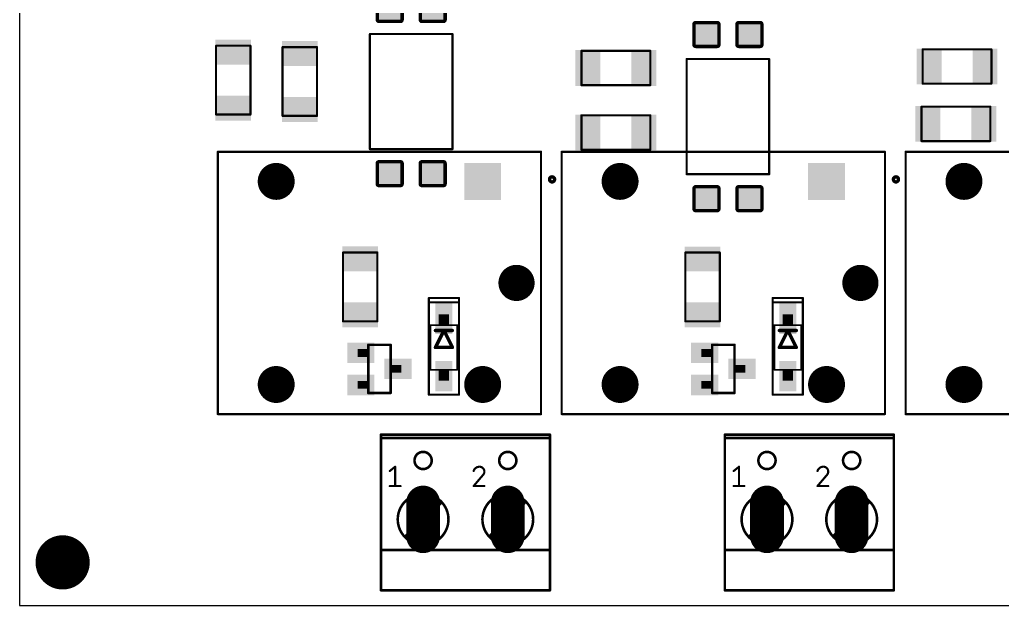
# Model space of a CAD drawing. Extents: x 0 to 100, y 0 to 76.
# Drawn here: x 0 to 58.1, y 0 to 34.6 of the extents above; entities that cross this region are included whole.
import ezdxf

# ---------------------------------------------------------------- set-up
doc = ezdxf.new("R2010")
doc.units = 0
for name, color, linetype in [('20', 31, 'CONTINUOUS'), ('21', 253, 'CONTINUOUS'), ('22', 253, 'CONTINUOUS'), ('29', 253, 'CONTINUOUS'), ('51', 253, 'CONTINUOUS')]:
    doc.layers.add(name, color=color, linetype=linetype)

# ---------------------------------------------------------------- blocks, each defined once
blk = doc.blocks.new('RECT')
blk.add_solid([(-0.5, -0.5), (0.5, -0.5), (-0.5, 0.5), (0.5, 0.5)])
blk = doc.blocks.new('SQUAREP')
blk.add_solid([(-0.5, -0.5), (0.5, -0.5), (-0.5, 0.5), (0.5, 0.5)])
blk = doc.blocks.new('ROUNDP')
at = {"const_width": 0.5}
blk.add_lwpolyline([(0, -0.25, 1), (0, 0.25, 1), (0, -0.25)], format="xyb", dxfattribs=at)
blk = doc.blocks.new('RECT258112X267712R25')
at = {"const_width": 0.2016}
blk.add_lwpolyline([(0.7058, -0.635), (0.7058, 0.635, 0.4142), (0.605, 0.7358), (-0.605, 0.7358, 0.4142), (-0.7058, 0.635), (-0.7058, -0.635, 0.4142), (-0.605, -0.7358), (0.605, -0.7358, 0.4142)], format="xyb", close=True, dxfattribs=at)
blk.add_solid([(-0.6304, -0.6603), (0.6304, -0.6603), (-0.6304, 0.6603), (0.6304, 0.6603)])
blk = doc.blocks.new('LONGP100')
at = {"const_width": 1}
blk.add_lwpolyline([(-0.5, 0), (0.5, 0)], dxfattribs=at)
at = {"const_width": 0.5}
for points in [[(-0.5, 0.25, 1), (-0.5, -0.25)], [(0.5, -0.25, 1), (0.5, 0.25)]]:
    blk.add_lwpolyline(points, format="xyb", dxfattribs=at)

msp = doc.modelspace()

# ---------------------------------------------------------------- linework, layer by layer
at = {"layer": '20'}
for p, q in [((-0.0007, 70), (-0.0007, 0)), ((-0.0007, 0), (99.9994, 0))]:
    msp.add_line(p, q, dxfattribs=at)
msp.add_circle((2.5387, 2.5385), 1.5, dxfattribs=at)
at = {"layer": '21'}
for points, const_width in [([(20.6954, 26.9561), (20.6954, 33.7561)], 0.127), ([(25.5754, 33.7561), (25.5754, 26.9561)], 0.127), ([(11.6054, 29), (11.6054, 33.064)], 0.127), ([(11.6054, 33.064), (13.6374, 33.064)], 0.127), ([(13.6374, 33.064), (13.6374, 29)], 0.127), ([(15.5348, 28.9204), (15.5348, 32.9844)], 0.127), ([(15.5348, 32.9844), (17.5668, 32.9844)], 0.127), ([(17.5668, 32.9844), (17.5668, 28.9204)], 0.127), ([(33.1974, 32.766), (37.2614, 32.766)], 0.127), ([(33.1974, 30.734), (33.1974, 32.766)], 0.127), ([(37.2614, 32.766), (37.2614, 30.734)], 0.127), ([(53.3582, 32.8547), (57.4222, 32.8547)], 0.127), ([(53.3582, 30.8227), (53.3582, 32.8547)], 0.127), ([(57.4222, 32.8547), (57.4222, 30.8227)], 0.127), ([(39.4122, 25.478), (39.4122, 32.278)], 0.127), ([(44.2922, 32.278), (44.2922, 25.478)], 0.127), ([(37.2614, 30.734), (33.1974, 30.734)], 0.127), ([(57.4222, 30.8227), (53.3582, 30.8227)], 0.127), ([(13.6374, 29), (11.6054, 29)], 0.127), ([(53.29, 29.462), (57.354, 29.462)], 0.127), ([(53.29, 27.43), (53.29, 29.462)], 0.127), ([(57.354, 29.462), (57.354, 27.43)], 0.127), ([(17.5668, 28.9204), (15.5348, 28.9204)], 0.127), ([(33.1974, 28.956), (37.2614, 28.956)], 0.127), ([(33.1974, 26.924), (33.1974, 28.956)], 0.127), ([(37.2614, 28.956), (37.2614, 26.924)], 0.127), ([(57.354, 27.43), (53.29, 27.43)], 0.127), ([(37.2614, 26.924), (33.1974, 26.924)], 0.127), ([(19.1069, 16.7839), (19.1069, 20.8479)], 0.127), ([(19.1069, 20.8479), (21.1389, 20.8479)], 0.127), ([(21.1389, 20.8479), (21.1389, 16.7839)], 0.127), ([(39.34, 16.7827), (39.34, 20.8467)], 0.127), ([(39.34, 20.8467), (41.372, 20.8467)], 0.127), ([(41.372, 20.8467), (41.372, 16.7827)], 0.127), ([(25.9584, 18.161), (24.1804, 18.161)], 0.127), ([(24.1804, 18.161), (24.1804, 12.446)], 0.127), ([(25.9584, 12.446), (25.9584, 18.161)], 0.127), ([(46.2784, 18.161), (44.5004, 18.161)], 0.127), ([(44.5004, 18.161), (44.5004, 12.446)], 0.127), ([(46.2784, 12.446), (46.2784, 18.161)], 0.127), ([(25.9584, 17.907), (24.1804, 17.907)], 0.127), ([(46.2784, 17.907), (44.5004, 17.907)], 0.127), ([(21.1389, 16.7839), (19.1069, 16.7839)], 0.127), ([(41.372, 16.7827), (39.34, 16.7827)], 0.127), ([(24.1804, 12.446), (25.9584, 12.446)], 0.127), ([(44.5004, 12.446), (46.2784, 12.446)], 0.127), ([(31.3324, 10.084), (21.3504, 10.084)], 0.1524), ([(21.3504, 9.881), (21.3504, 10.084)], 0.1524), ([(21.3504, 3.277), (21.3504, 9.881)], 0.1524), ([(21.3504, 9.881), (31.3324, 9.881)], 0.1524), ([(31.3324, 10.084), (31.3324, 9.881)], 0.1524), ([(31.3324, 9.881), (31.3324, 3.277)], 0.1524), ([(51.6524, 10.084), (41.6703, 10.084)], 0.1524), ([(41.6703, 9.881), (41.6703, 10.084)], 0.1524), ([(41.6703, 3.277), (41.6703, 9.881)], 0.1524), ([(41.6703, 9.881), (51.6524, 9.881)], 0.1524), ([(51.6524, 10.084), (51.6524, 9.881)], 0.1524), ([(51.6524, 9.881), (51.6524, 3.277)], 0.1524), ([(21.8709, 7.9375), (22.1883, 8.1915)], 0.127), ([(22.1883, 8.1915), (22.1883, 7.0485)], 0.127), ([(42.1909, 7.9375), (42.5084, 8.1915)], 0.127), ([(42.5084, 8.1915), (42.5084, 7.0485)], 0.127), ([(27.3636, 7.6835), (26.8239, 7.0485)], 0.127), ([(47.6836, 7.6835), (47.1439, 7.0485)], 0.127), ([(21.8709, 7.0485), (22.5059, 7.0485)], 0.127), ([(26.8239, 7.0485), (27.4589, 7.0485)], 0.127), ([(42.1909, 7.0485), (42.8259, 7.0485)], 0.127), ([(47.1439, 7.0485), (47.7789, 7.0485)], 0.127), ([(21.3504, 0.889), (21.3504, 3.277)], 0.1524), ([(21.3504, 3.277), (22.9504, 3.277)], 0.1524), ([(24.7284, 3.277), (27.9544, 3.277)], 0.1524), ([(29.7324, 3.277), (31.3324, 3.277)], 0.1524), ([(31.3324, 3.277), (31.3324, 0.889)], 0.1524), ([(41.6703, 0.889), (41.6703, 3.277)], 0.1524), ([(41.6703, 3.277), (43.2704, 3.277)], 0.1524), ([(45.0483, 3.277), (48.2744, 3.277)], 0.1524), ([(50.0524, 3.277), (51.6524, 3.277)], 0.1524), ([(51.6524, 3.277), (51.6524, 0.889)], 0.1524), ([(21.3504, 0.889), (31.3324, 0.889)], 0.1524), ([(41.6703, 0.889), (51.6524, 0.889)], 0.1524)]:
    msp.add_lwpolyline(points, dxfattribs=dict(at, const_width=const_width))
for points, const_width in [([(20.7271, 33.7561, 1), (20.6637, 33.7561)], 0.0635), ([(25.6072, 33.7561, 1), (25.5437, 33.7561)], 0.0635), ([(11.6054, 33.0958, 1), (11.6054, 33.0323)], 0.0635), ([(11.6372, 33.064, 1), (11.5737, 33.064)], 0.0635), ([(13.6692, 33.064, 1), (13.6057, 33.064)], 0.0635), ([(13.6374, 33.0323, 1), (13.6374, 33.0958)], 0.0635), ([(15.5348, 33.0162, 1), (15.5348, 32.9527)], 0.0635), ([(15.5666, 32.9844, 1), (15.5031, 32.9844)], 0.0635), ([(17.5986, 32.9844, 1), (17.5351, 32.9844)], 0.0635), ([(17.5668, 32.9527, 1), (17.5668, 33.0162)], 0.0635), ([(33.1974, 32.7978, 1), (33.1974, 32.7342)], 0.0635), ([(33.2291, 32.766, 1), (33.1656, 32.766)], 0.0635), ([(37.2931, 32.766, 1), (37.2296, 32.766)], 0.0635), ([(37.2614, 32.7342, 1), (37.2614, 32.7978)], 0.0635), ([(53.3899, 32.8547, 1), (53.3264, 32.8547)], 0.0635), ([(53.3582, 32.8865, 1), (53.3582, 32.823)], 0.0635), ([(57.4539, 32.8547, 1), (57.3904, 32.8547)], 0.0635), ([(57.4222, 32.823, 1), (57.4222, 32.8865)], 0.0635), ([(39.444, 32.278, 1), (39.3805, 32.278)], 0.0635), ([(44.324, 32.278, 1), (44.2605, 32.278)], 0.0635), ([(33.1974, 30.7658, 1), (33.1974, 30.7023)], 0.0635), ([(37.2614, 30.7023, 1), (37.2614, 30.7658)], 0.0635), ([(53.3264, 30.8227, 1), (53.3899, 30.8227)], 0.0635), ([(53.3582, 30.8545, 1), (53.3582, 30.791)], 0.0635), ([(57.3904, 30.8227, 1), (57.4539, 30.8227)], 0.0635), ([(57.4222, 30.791, 1), (57.4222, 30.8545)], 0.0635), ([(33.1656, 30.734, 1), (33.2291, 30.734)], 0.0635), ([(37.2296, 30.734, 1), (37.2931, 30.734)], 0.0635), ([(11.6054, 29.0318, 1), (11.6054, 28.9683)], 0.0635), ([(13.6374, 28.9683, 1), (13.6374, 29.0318)], 0.0635), ([(53.3217, 29.462, 1), (53.2582, 29.462)], 0.0635), ([(53.29, 29.4937, 1), (53.29, 29.4302)], 0.0635), ([(57.3857, 29.462, 1), (57.3222, 29.462)], 0.0635), ([(57.354, 29.4302, 1), (57.354, 29.4937)], 0.0635), ([(11.5737, 29, 1), (11.6372, 29)], 0.0635), ([(13.6057, 29, 1), (13.6692, 29)], 0.0635), ([(15.5348, 28.9522, 1), (15.5348, 28.8887)], 0.0635), ([(15.5031, 28.9204, 1), (15.5666, 28.9204)], 0.0635), ([(17.5351, 28.9204, 1), (17.5986, 28.9204)], 0.0635), ([(17.5668, 28.8887, 1), (17.5668, 28.9522)], 0.0635), ([(33.2291, 28.956, 1), (33.1656, 28.956)], 0.0635), ([(33.1974, 28.9878, 1), (33.1974, 28.9243)], 0.0635), ([(37.2931, 28.956, 1), (37.2296, 28.956)], 0.0635), ([(37.2614, 28.9243, 1), (37.2614, 28.9878)], 0.0635), ([(53.2582, 27.43, 1), (53.3217, 27.43)], 0.0635), ([(53.29, 27.4617, 1), (53.29, 27.3982)], 0.0635), ([(57.3222, 27.43, 1), (57.3857, 27.43)], 0.0635), ([(57.354, 27.3982, 1), (57.354, 27.4617)], 0.0635), ([(20.6637, 26.9561, 1), (20.7271, 26.9561)], 0.0635), ([(25.5437, 26.9561, 1), (25.6072, 26.9561)], 0.0635), ([(33.1656, 26.924, 1), (33.2291, 26.924)], 0.0635), ([(33.1974, 26.9558, 1), (33.1974, 26.8923)], 0.0635), ([(37.2296, 26.924, 1), (37.2931, 26.924)], 0.0635), ([(37.2614, 26.8923, 1), (37.2614, 26.9558)], 0.0635), ([(39.3805, 25.478, 1), (39.444, 25.478)], 0.0635), ([(44.2605, 25.478, 1), (44.324, 25.478)], 0.0635), ([(19.1386, 20.8479, 1), (19.0751, 20.8479)], 0.0635), ([(19.1069, 20.8796, 1), (19.1069, 20.8161)], 0.0635), ([(21.1706, 20.8479, 1), (21.1071, 20.8479)], 0.0635), ([(21.1389, 20.8161, 1), (21.1389, 20.8796)], 0.0635), ([(39.34, 20.8784, 1), (39.34, 20.8149)], 0.0635), ([(39.3718, 20.8467, 1), (39.3083, 20.8467)], 0.0635), ([(41.4038, 20.8467, 1), (41.3403, 20.8467)], 0.0635), ([(41.372, 20.8149, 1), (41.372, 20.8784)], 0.0635), ([(24.2121, 18.161, 1), (24.1486, 18.161)], 0.0635), ([(24.1804, 18.1928, 1), (24.1804, 18.1293)], 0.0635), ([(25.9901, 18.161, 1), (25.9266, 18.161)], 0.0635), ([(25.9584, 18.1293, 1), (25.9584, 18.1928)], 0.0635), ([(44.5321, 18.161, 1), (44.4686, 18.161)], 0.0635), ([(44.5004, 18.1928, 1), (44.5004, 18.1293)], 0.0635), ([(46.3101, 18.161, 1), (46.2466, 18.161)], 0.0635), ([(46.2784, 18.1293, 1), (46.2784, 18.1928)], 0.0635), ([(24.1804, 17.9387, 1), (24.1804, 17.8753)], 0.0635), ([(25.9584, 17.8753, 1), (25.9584, 17.9387)], 0.0635), ([(44.5004, 17.9387, 1), (44.5004, 17.8753)], 0.0635), ([(46.2784, 17.8753, 1), (46.2784, 17.9387)], 0.0635), ([(19.1069, 16.8156, 1), (19.1069, 16.7521)], 0.0635), ([(21.1389, 16.7521, 1), (21.1389, 16.8156)], 0.0635), ([(39.34, 16.8144, 1), (39.34, 16.7509)], 0.0635), ([(41.372, 16.7509, 1), (41.372, 16.8144)], 0.0635), ([(19.0751, 16.7839, 1), (19.1386, 16.7839)], 0.0635), ([(21.1071, 16.7839, 1), (21.1706, 16.7839)], 0.0635), ([(39.3083, 16.7827, 1), (39.3718, 16.7827)], 0.0635), ([(41.3403, 16.7827, 1), (41.4038, 16.7827)], 0.0635), ([(24.1804, 12.4778, 1), (24.1804, 12.4142)], 0.0635), ([(24.1486, 12.446, 1), (24.2121, 12.446)], 0.0635), ([(25.9266, 12.446, 1), (25.9901, 12.446)], 0.0635), ([(25.9584, 12.4142, 1), (25.9584, 12.4778)], 0.0635), ([(44.5004, 12.4778, 1), (44.5004, 12.4142)], 0.0635), ([(44.4686, 12.446, 1), (44.5321, 12.446)], 0.0635), ([(46.2466, 12.446, 1), (46.3101, 12.446)], 0.0635), ([(46.2784, 12.4142, 1), (46.2784, 12.4778)], 0.0635), ([(21.3504, 10.1221, 1), (21.3504, 10.0459)], 0.0762), ([(21.3885, 10.084, 1), (21.3123, 10.084)], 0.0762), ([(21.3885, 9.881, 1), (21.3123, 9.881)], 0.0762), ([(21.3504, 9.9191, 1), (21.3504, 9.8429)], 0.0762), ([(21.3123, 9.881, 1), (21.3885, 9.881)], 0.0762), ([(31.3705, 10.084, 1), (31.2943, 10.084)], 0.0762), ([(31.3705, 9.881, 1), (31.2943, 9.881)], 0.0762), ([(31.2943, 9.881, 1), (31.3705, 9.881)], 0.0762), ([(31.3324, 10.0459, 1), (31.3324, 10.1221)], 0.0762), ([(31.3324, 9.8429, 1), (31.3324, 9.9191)], 0.0762), ([(41.6703, 10.1221, 1), (41.6703, 10.0459)], 0.0762), ([(41.7084, 10.084, 1), (41.6322, 10.084)], 0.0762), ([(41.7084, 9.881, 1), (41.6322, 9.881)], 0.0762), ([(41.6703, 9.9191, 1), (41.6703, 9.8429)], 0.0762), ([(41.6322, 9.881, 1), (41.7084, 9.881)], 0.0762), ([(51.6905, 10.084, 1), (51.6143, 10.084)], 0.0762), ([(51.6905, 9.881, 1), (51.6143, 9.881)], 0.0762), ([(51.6143, 9.881, 1), (51.6905, 9.881)], 0.0762), ([(51.6524, 10.0459, 1), (51.6524, 10.1221)], 0.0762), ([(51.6524, 9.8429, 1), (51.6524, 9.9191)], 0.0762), ([(23.8393, 8.0518, 1), (23.8393, 9.0678, 1), (23.8393, 8.0518)], 0.1524), ([(28.8432, 8.0518, 1), (28.8432, 9.0678, 1), (28.8432, 8.0518)], 0.1524), ([(44.1594, 8.0518, 1), (44.1594, 9.0678, 1), (44.1594, 8.0518)], 0.1524), ([(49.1632, 8.0518, 1), (49.1632, 9.0678, 1), (49.1632, 8.0518)], 0.1524), ([(22.2201, 8.1915, 1), (22.1566, 8.1915)], 0.0635), ([(22.2082, 8.1667, 1), (22.1685, 8.2163)], 0.0635), ([(27.1731, 8.1915, 0.3252), (26.8239, 7.9375)], 0.127), ([(27.1731, 8.2233, 1), (27.1731, 8.1597)], 0.0635), ([(27.4589, 7.9058, 0.4142), (27.1731, 8.1915)], 0.127), ([(27.1731, 8.1597, 1), (27.1731, 8.2233)], 0.0635), ([(42.5401, 8.1915, 1), (42.4766, 8.1915)], 0.0635), ([(42.5282, 8.1667, 1), (42.4885, 8.2163)], 0.0635), ([(47.4931, 8.1915, 0.3252), (47.1439, 7.9375)], 0.127), ([(47.4931, 8.2233, 1), (47.4931, 8.1597)], 0.0635), ([(47.7789, 7.9058, 0.4142), (47.4931, 8.1915)], 0.127), ([(47.4931, 8.1597, 1), (47.4931, 8.2233)], 0.0635), ([(21.851, 7.9623, 1), (21.8907, 7.9127)], 0.0635), ([(26.7936, 7.9473, 1), (26.8541, 7.9277)], 0.0635), ([(27.3636, 7.6835, 0.2053), (27.4589, 7.9058)], 0.127), ([(27.3417, 7.7065, 1), (27.3855, 7.6605)], 0.0635), ([(27.3878, 7.6629, 1), (27.3394, 7.7041)], 0.0635), ([(27.4906, 7.9058, 1), (27.4271, 7.9057)], 0.0635), ([(27.4271, 7.9058, 1), (27.4906, 7.9058)], 0.0635), ([(42.171, 7.9623, 1), (42.2107, 7.9127)], 0.0635), ([(47.1136, 7.9473, 1), (47.1741, 7.9277)], 0.0635), ([(47.6836, 7.6835, 0.2053), (47.7789, 7.9058)], 0.127), ([(47.6617, 7.7065, 1), (47.7055, 7.6605)], 0.0635), ([(47.7078, 7.6629, 1), (47.6594, 7.7041)], 0.0635), ([(47.8106, 7.9058, 1), (47.7471, 7.9057)], 0.0635), ([(47.7471, 7.9058, 1), (47.8106, 7.9058)], 0.0635), ([(21.8709, 7.0803, 1), (21.8709, 7.0168)], 0.0635), ([(22.1566, 7.0485, 1), (22.2201, 7.0485)], 0.0635), ([(22.5059, 7.0168, 1), (22.5059, 7.0803)], 0.0635), ([(26.8239, 7.0803, 1), (26.8239, 7.0168)], 0.0635), ([(26.7997, 7.0691, 1), (26.848, 7.0279)], 0.0635), ([(27.4589, 7.0168, 1), (27.4589, 7.0803)], 0.0635), ([(42.1909, 7.0803, 1), (42.1909, 7.0168)], 0.0635), ([(42.4766, 7.0485, 1), (42.5401, 7.0485)], 0.0635), ([(42.8259, 7.0168, 1), (42.8259, 7.0803)], 0.0635), ([(47.1439, 7.0803, 1), (47.1439, 7.0168)], 0.0635), ([(47.1197, 7.0691, 1), (47.168, 7.0279)], 0.0635), ([(47.7789, 7.0168, 1), (47.7789, 7.0803)], 0.0635), ([(21.3885, 3.277, 1), (21.3123, 3.277)], 0.0762), ([(21.3504, 3.3151, 1), (21.3504, 3.2389)], 0.0762), ([(21.3123, 3.277, 1), (21.3885, 3.277)], 0.0762), ([(22.9504, 3.2389, 1), (22.9504, 3.3151)], 0.0762), ([(24.7284, 3.3151, 1), (24.7284, 3.2389)], 0.0762), ([(27.9544, 3.2389, 1), (27.9544, 3.3151)], 0.0762), ([(29.7324, 3.3151, 1), (29.7324, 3.2389)], 0.0762), ([(31.3705, 3.277, 1), (31.2943, 3.277)], 0.0762), ([(31.2943, 3.277, 1), (31.3705, 3.277)], 0.0762), ([(31.3324, 3.2389, 1), (31.3324, 3.3151)], 0.0762), ([(41.7084, 3.277, 1), (41.6322, 3.277)], 0.0762), ([(41.6703, 3.3151, 1), (41.6703, 3.2389)], 0.0762), ([(41.6322, 3.277, 1), (41.7084, 3.277)], 0.0762), ([(43.2704, 3.2389, 1), (43.2704, 3.3151)], 0.0762), ([(45.0483, 3.3151, 1), (45.0483, 3.2389)], 0.0762), ([(48.2744, 3.2389, 1), (48.2744, 3.3151)], 0.0762), ([(50.0524, 3.3151, 1), (50.0524, 3.2389)], 0.0762), ([(51.6905, 3.277, 1), (51.6143, 3.277)], 0.0762), ([(51.6143, 3.277, 1), (51.6905, 3.277)], 0.0762), ([(51.6524, 3.2389, 1), (51.6524, 3.3151)], 0.0762), ([(21.3504, 0.9271, 1), (21.3504, 0.8509)], 0.0762), ([(21.3123, 0.889, 1), (21.3885, 0.889)], 0.0762), ([(31.2943, 0.889, 1), (31.3705, 0.889)], 0.0762), ([(31.3324, 0.8509, 1), (31.3324, 0.9271)], 0.0762), ([(41.6703, 0.9271, 1), (41.6703, 0.8509)], 0.0762), ([(41.6322, 0.889, 1), (41.7084, 0.889)], 0.0762), ([(51.6143, 0.889, 1), (51.6905, 0.889)], 0.0762), ([(51.6524, 0.8509, 1), (51.6524, 0.9271)], 0.0762)]:
    msp.add_lwpolyline(points, format="xyb", dxfattribs=dict(at, const_width=const_width))
at = {"layer": '22', "const_width": 0.127}
for points in [[(30.8094, 26.8), (11.7094, 26.8)], [(11.7094, 26.8), (11.7094, 11.3)], [(30.8094, 11.3), (30.8094, 26.8)], [(51.1294, 26.8), (32.0294, 26.8)], [(32.0294, 26.8), (32.0294, 11.3)], [(51.1294, 11.3), (51.1294, 26.8)], [(71.4494, 26.8), (52.3494, 26.8)], [(52.3494, 26.8), (52.3494, 11.3)], [(11.7094, 11.3), (30.8094, 11.3)], [(32.0294, 11.3), (51.1294, 11.3)], [(52.3494, 11.3), (71.4494, 11.3)]]:
    msp.add_lwpolyline(points, dxfattribs=at)
at = {"layer": '22'}
for points, const_width in [([(11.7094, 26.8317, 1), (11.7094, 26.7683)], 0.0635), ([(11.7411, 26.8, 1), (11.6776, 26.8)], 0.0635), ([(30.8411, 26.8, 1), (30.7776, 26.8)], 0.0635), ([(30.8094, 26.7683, 1), (30.8094, 26.8317)], 0.0635), ([(32.0611, 26.8, 1), (31.9976, 26.8)], 0.0635), ([(32.0294, 26.8317, 1), (32.0294, 26.7683)], 0.0635), ([(51.1611, 26.8, 1), (51.0976, 26.8)], 0.0635), ([(51.1294, 26.7683, 1), (51.1294, 26.8317)], 0.0635), ([(52.3811, 26.8, 1), (52.3176, 26.8)], 0.0635), ([(52.3494, 26.8317, 1), (52.3494, 26.7683)], 0.0635), ([(31.4594, 25.069, 1), (31.4594, 25.269, 1), (31.4594, 25.069)], 0.3), ([(51.7794, 25.069, 1), (51.7794, 25.269, 1), (51.7794, 25.069)], 0.3), ([(11.7094, 11.3318, 1), (11.7094, 11.2683)], 0.0635), ([(11.6776, 11.3, 1), (11.7411, 11.3)], 0.0635), ([(30.7776, 11.3, 1), (30.8411, 11.3)], 0.0635), ([(30.8094, 11.2683, 1), (30.8094, 11.3318)], 0.0635), ([(31.9976, 11.3, 1), (32.0611, 11.3)], 0.0635), ([(32.0294, 11.3318, 1), (32.0294, 11.2683)], 0.0635), ([(51.0976, 11.3, 1), (51.1611, 11.3)], 0.0635), ([(51.1294, 11.2683, 1), (51.1294, 11.3318)], 0.0635), ([(52.3176, 11.3, 1), (52.3811, 11.3)], 0.0635), ([(52.3494, 11.3318, 1), (52.3494, 11.2683)], 0.0635)]:
    msp.add_lwpolyline(points, format="xyb", dxfattribs=dict(at, const_width=const_width))
at = {"layer": '29', "const_width": 1.6016}
msp.add_lwpolyline([(2.5387, 1.7377, 1), (2.5387, 3.3393, 1), (2.5387, 1.7377)], format="xyb", dxfattribs=at)
at = {"layer": '51'}
for points, const_width in [([(20.6954, 33.7879, 1), (20.6954, 33.7244)], 0.0635), ([(20.7271, 33.7561, 1), (20.6637, 33.7561)], 0.0635), ([(25.6072, 33.7561, 1), (25.5437, 33.7561)], 0.0635), ([(25.5754, 33.7244, 1), (25.5754, 33.7879)], 0.0635), ([(39.4122, 32.3098, 1), (39.4122, 32.2463)], 0.0635), ([(39.444, 32.278, 1), (39.3805, 32.278)], 0.0635), ([(44.324, 32.278, 1), (44.2605, 32.278)], 0.0635), ([(44.2922, 32.2463, 1), (44.2922, 32.3098)], 0.0635), ([(20.6954, 26.9879, 1), (20.6954, 26.9244)], 0.0635), ([(20.6637, 26.9561, 1), (20.7271, 26.9561)], 0.0635), ([(25.5437, 26.9561, 1), (25.6072, 26.9561)], 0.0635), ([(25.5754, 26.9244, 1), (25.5754, 26.9879)], 0.0635), ([(39.4122, 25.5098, 1), (39.4122, 25.4463)], 0.0635), ([(39.3805, 25.478, 1), (39.444, 25.478)], 0.0635), ([(44.2605, 25.478, 1), (44.324, 25.478)], 0.0635), ([(44.2922, 25.4463, 1), (44.2922, 25.5098)], 0.0635), ([(24.3078, 16.561, 1), (24.2569, 16.561)], 0.0508), ([(24.2824, 16.5864, 1), (24.2824, 16.5356)], 0.0508), ([(24.5694, 16.2908, 1), (24.5694, 16.1892)], 0.1016), ([(25.1148, 16.2627, 1), (25.0239, 16.2173)], 0.1016), ([(25.0694, 16.2908, 1), (25.0694, 16.1892)], 0.1016), ([(25.1148, 16.2173, 1), (25.0239, 16.2627)], 0.1016), ([(25.0694, 16.1892, 1), (25.0694, 16.2908)], 0.1016), ([(25.5694, 16.1892, 1), (25.5694, 16.2908)], 0.1016), ([(25.8818, 16.561, 1), (25.831, 16.561)], 0.0508), ([(25.8564, 16.5356, 1), (25.8564, 16.5864)], 0.0508), ([(44.6277, 16.561, 1), (44.577, 16.561)], 0.0508), ([(44.6024, 16.5864, 1), (44.6024, 16.5356)], 0.0508), ([(44.8894, 16.2908, 1), (44.8894, 16.1892)], 0.1016), ([(45.4348, 16.2627, 1), (45.3439, 16.2173)], 0.1016), ([(45.3894, 16.2908, 1), (45.3894, 16.1892)], 0.1016), ([(45.4348, 16.2173, 1), (45.3439, 16.2627)], 0.1016), ([(45.3894, 16.1892, 1), (45.3894, 16.2908)], 0.1016), ([(45.8894, 16.1892, 1), (45.8894, 16.2908)], 0.1016), ([(46.2017, 16.561, 1), (46.151, 16.561)], 0.0508), ([(46.1763, 16.5356, 1), (46.1763, 16.5864)], 0.0508), ([(20.6371, 15.3924, 1), (20.5609, 15.3924)], 0.0762), ([(20.599, 15.4305, 1), (20.599, 15.3543)], 0.0762), ([(21.9579, 15.3924, 1), (21.8817, 15.3924)], 0.0762), ([(21.9198, 15.3543, 1), (21.9198, 15.4305)], 0.0762), ([(24.5239, 15.2627, 1), (24.6148, 15.2173)], 0.1016), ([(24.5694, 15.2908, 1), (24.5694, 15.1892)], 0.1016), ([(25.5239, 15.2173, 1), (25.6148, 15.2627)], 0.1016), ([(25.5694, 15.1892, 1), (25.5694, 15.2908)], 0.1016), ([(40.9571, 15.3924, 1), (40.8809, 15.3924)], 0.0762), ([(40.919, 15.4305, 1), (40.919, 15.3543)], 0.0762), ([(42.2779, 15.3924, 1), (42.2017, 15.3924)], 0.0762), ([(42.2398, 15.3543, 1), (42.2398, 15.4305)], 0.0762), ([(44.8439, 15.2627, 1), (44.9348, 15.2173)], 0.1016), ([(44.8894, 15.2908, 1), (44.8894, 15.1892)], 0.1016), ([(45.8439, 15.2173, 1), (45.9348, 15.2627)], 0.1016), ([(45.8894, 15.1892, 1), (45.8894, 15.2908)], 0.1016), ([(24.2569, 13.919, 1), (24.3078, 13.919)], 0.0508), ([(24.2824, 13.9444, 1), (24.2824, 13.8936)], 0.0508), ([(25.831, 13.919, 1), (25.8818, 13.919)], 0.0508), ([(25.8564, 13.8936, 1), (25.8564, 13.9444)], 0.0508), ([(44.6024, 13.9444, 1), (44.6024, 13.8936)], 0.0508), ([(44.577, 13.919, 1), (44.6277, 13.919)], 0.0508), ([(46.151, 13.919, 1), (46.2017, 13.919)], 0.0508), ([(46.1763, 13.8936, 1), (46.1763, 13.9444)], 0.0508), ([(20.599, 12.5857, 1), (20.599, 12.5095)], 0.0762), ([(20.5609, 12.5476, 1), (20.6371, 12.5476)], 0.0762), ([(21.8817, 12.5476, 1), (21.9579, 12.5476)], 0.0762), ([(21.9198, 12.5095, 1), (21.9198, 12.5857)], 0.0762), ([(40.919, 12.5857, 1), (40.919, 12.5095)], 0.0762), ([(40.8809, 12.5476, 1), (40.9571, 12.5476)], 0.0762), ([(42.2017, 12.5476, 1), (42.2779, 12.5476)], 0.0762), ([(42.2398, 12.5095, 1), (42.2398, 12.5857)], 0.0762), ([(23.8393, 3.5814, 1), (23.8393, 6.5786, 1), (23.8393, 3.5814)], 0.1524), ([(28.8432, 3.5814, 1), (28.8432, 6.5786, 1), (28.8432, 3.5814)], 0.1524), ([(44.1594, 3.5814, 1), (44.1594, 6.5786, 1), (44.1594, 3.5814)], 0.1524), ([(49.1632, 3.5814, 1), (49.1632, 6.5786, 1), (49.1632, 3.5814)], 0.1524), ([(24.9003, 6.0261, 1), (24.8104, 6.1159)], 0.127), ([(29.8535, 6.0514, 1), (29.7632, 6.1406)], 0.127), ([(45.2203, 6.0261, 1), (45.1304, 6.1159)], 0.127), ([(50.1735, 6.0514, 1), (50.0832, 6.1406)], 0.127), ([(22.8034, 4.1089, 1), (22.8933, 4.0191)], 0.127), ([(27.7822, 4.1336, 1), (27.8725, 4.0444)], 0.127), ([(43.1234, 4.1089, 1), (43.2133, 4.0191)], 0.127), ([(48.1022, 4.1336, 1), (48.1925, 4.0444)], 0.127), ([(22.9504, 3.3151, 1), (22.9504, 3.2389)], 0.0762), ([(24.7284, 3.2389, 1), (24.7284, 3.3151)], 0.0762), ([(27.9544, 3.3151, 1), (27.9544, 3.2389)], 0.0762), ([(29.7324, 3.2389, 1), (29.7324, 3.3151)], 0.0762), ([(43.2704, 3.3151, 1), (43.2704, 3.2389)], 0.0762), ([(45.0483, 3.2389, 1), (45.0483, 3.3151)], 0.0762), ([(48.2744, 3.3151, 1), (48.2744, 3.2389)], 0.0762), ([(50.0524, 3.2389, 1), (50.0524, 3.3151)], 0.0762)]:
    msp.add_lwpolyline(points, format="xyb", dxfattribs=dict(at, const_width=const_width))
for points, const_width in [([(25.5754, 33.7561), (20.6954, 33.7561)], 0.127), ([(20.6954, 33.7561), (20.6954, 26.9561)], 0.127), ([(25.5754, 26.9561), (25.5754, 33.7561)], 0.127), ([(44.2922, 32.278), (39.4122, 32.278)], 0.127), ([(39.4122, 32.278), (39.4122, 25.478)], 0.127), ([(44.2922, 25.478), (44.2922, 32.278)], 0.127), ([(20.6954, 26.9561), (25.5754, 26.9561)], 0.127), ([(39.4122, 25.478), (44.2922, 25.478)], 0.127), ([(24.2824, 16.561), (24.2824, 13.919)], 0.1016), ([(24.2824, 16.561), (25.8564, 16.561)], 0.1016), ([(24.5694, 15.24), (25.0694, 16.24)], 0.2032), ([(25.0694, 16.24), (24.5694, 16.24)], 0.2032), ([(25.0694, 16.24), (25.5694, 15.24)], 0.2032), ([(25.5694, 16.24), (25.0694, 16.24)], 0.2032), ([(25.8564, 16.561), (25.8564, 13.919)], 0.1016), ([(44.6024, 16.561), (44.6024, 13.919)], 0.1016), ([(44.6024, 16.561), (46.1763, 16.561)], 0.1016), ([(44.8894, 15.24), (45.3894, 16.24)], 0.2032), ([(45.3894, 16.24), (44.8894, 16.24)], 0.2032), ([(45.3894, 16.24), (45.8894, 15.24)], 0.2032), ([(45.8894, 16.24), (45.3894, 16.24)], 0.2032), ([(46.1763, 16.561), (46.1763, 13.919)], 0.1016), ([(20.599, 12.5476), (20.599, 15.3924)], 0.1524), ([(20.599, 15.3924), (21.9198, 15.3924)], 0.1524), ([(21.9198, 15.3924), (21.9198, 12.5476)], 0.1524), ([(25.5694, 15.24), (24.5694, 15.24)], 0.2032), ([(40.919, 12.5476), (40.919, 15.3924)], 0.1524), ([(40.919, 15.3924), (42.2398, 15.3924)], 0.1524), ([(42.2398, 15.3924), (42.2398, 12.5476)], 0.1524), ([(45.8894, 15.24), (44.8894, 15.24)], 0.2032), ([(24.2824, 13.919), (25.8564, 13.919)], 0.1016), ([(44.6024, 13.919), (46.1763, 13.919)], 0.1016), ([(21.9198, 12.5476), (20.599, 12.5476)], 0.1524), ([(42.2398, 12.5476), (40.919, 12.5476)], 0.1524), ([(22.8483, 4.064), (24.8554, 6.071)], 0.254), ([(27.8274, 4.089), (29.8084, 6.096)], 0.254), ([(43.1684, 4.064), (45.1754, 6.071)], 0.254), ([(48.1474, 4.089), (50.1284, 6.096)], 0.254), ([(22.9504, 3.277), (24.7284, 3.277)], 0.1524), ([(27.9544, 3.277), (29.7324, 3.277)], 0.1524), ([(43.2704, 3.277), (45.0483, 3.277)], 0.1524), ([(48.2744, 3.277), (50.0524, 3.277)], 0.1524)]:
    msp.add_lwpolyline(points, dxfattribs=dict(at, const_width=const_width))

# ---------------------------------------------------------------- block references
at = {"layer": '29'}
for p, rotation in [((21.8654, 35.2061), 270), ((24.4054, 35.2061), 270), ((40.5822, 33.728), 270), ((43.1222, 33.728), 270), ((21.8654, 25.5061), 90), ((24.4054, 25.5061), 90), ((40.5822, 24.028), 90), ((43.1222, 24.028), 90)]:
    msp.add_blockref('RECT258112X267712R25', p, dxfattribs=dict(at, rotation=rotation))
for name, p, xscale, yscale, rotation in [('RECT', (12.6214, 32.683), 1.4732, 2.1082, 90), ('RECT', (16.5508, 32.6034), 1.4732, 2.1082, 90), ('RECT', (12.6214, 29.381), 1.4732, 2.1082, 90), ('RECT', (16.5508, 29.3014), 1.4732, 2.1082, 90), ('ROUNDP', (15.1593, 25.05), 2.1832, 2.1832, 180), ('SQUAREP', (27.3594, 25.05), 2.1832, 2.1832, 180), ('ROUNDP', (35.4794, 25.05), 2.1832, 2.1832, 180), ('SQUAREP', (47.6793, 25.05), 2.1832, 2.1832, 180), ('ROUNDP', (55.7994, 25.05), 2.1832, 2.1832, 180), ('RECT', (20.1229, 20.4669), 1.4732, 2.1082, 270), ('RECT', (40.356, 20.4657), 1.4732, 2.1082, 270), ('ROUNDP', (29.3594, 19.05), 2.1382, 2.1382, 180), ('ROUNDP', (49.6793, 19.05), 2.1382, 2.1382, 180), ('RECT', (20.1229, 17.1649), 1.4732, 2.1082, 270), ('RECT', (25.0694, 16.94), 1.8032, 1.0032, 270), ('RECT', (40.356, 17.1637), 1.4732, 2.1082, 270), ('RECT', (45.3894, 16.94), 1.8032, 1.0032, 270), ('RECT', (20.1593, 14.92), 1.2032, 1.6032, 270), ('RECT', (40.4794, 14.92), 1.2032, 1.6032, 270), ('RECT', (22.3594, 13.97), 1.2032, 1.6032, 270), ('RECT', (42.6793, 13.97), 1.2032, 1.6032, 270), ('ROUNDP', (15.1593, 13.05), 2.1832, 2.1832, 180), ('RECT', (25.0694, 13.54), 1.8032, 1.0032, 270), ('ROUNDP', (27.3594, 13.05), 2.1832, 2.1832, 180), ('ROUNDP', (35.4794, 13.05), 2.1832, 2.1832, 180), ('RECT', (45.3894, 13.54), 1.8032, 1.0032, 270), ('ROUNDP', (47.6793, 13.05), 2.1832, 2.1832, 180), ('ROUNDP', (55.7994, 13.05), 2.1832, 2.1832, 180), ('RECT', (20.1593, 13.02), 1.2032, 1.6032, 270), ('RECT', (40.4794, 13.02), 1.2032, 1.6032, 270), ('LONGP100', (23.8393, 5.08), 1.9939, 1.9939, 90), ('LONGP100', (28.8394, 5.08), 1.9939, 1.9939, 90), ('LONGP100', (44.1594, 5.08), 1.9939, 1.9939, 90), ('LONGP100', (49.1594, 5.08), 1.9939, 1.9939, 90)]:
    msp.add_blockref(name, p, dxfattribs=dict(at, xscale=xscale, yscale=yscale, rotation=rotation))
at = {"layer": '29', "xscale": 1.4732, "yscale": 2.1082}
for p in [(33.5784, 31.75), (36.8803, 31.75), (53.7392, 31.8387), (57.0412, 31.8387), (53.671, 28.446), (56.973, 28.446), (33.5784, 27.94), (36.8803, 27.94)]:
    msp.add_blockref('RECT', p, dxfattribs=at)
at = {"layer": '51'}
for p, xscale, yscale, rotation in [((25.0694, 16.9037), 0.5842, 0.6096, 90), ((45.3894, 16.9037), 0.5842, 0.6096, 90), ((20.2561, 14.9098), 0.4572, 0.5842, 270), ((40.5761, 14.9098), 0.4572, 0.5842, 270), ((22.2627, 13.97), 0.4572, 0.5842, 270), ((42.5827, 13.97), 0.4572, 0.5842, 270), ((25.0694, 13.5763), 0.5842, 0.6096, 90), ((45.3894, 13.5763), 0.5842, 0.6096, 90), ((20.2561, 13.0302), 0.4572, 0.5842, 270), ((40.5761, 13.0302), 0.4572, 0.5842, 270)]:
    msp.add_blockref('RECT', p, dxfattribs=dict(at, xscale=xscale, yscale=yscale, rotation=rotation))

doc.saveas('drawing.dxf')
